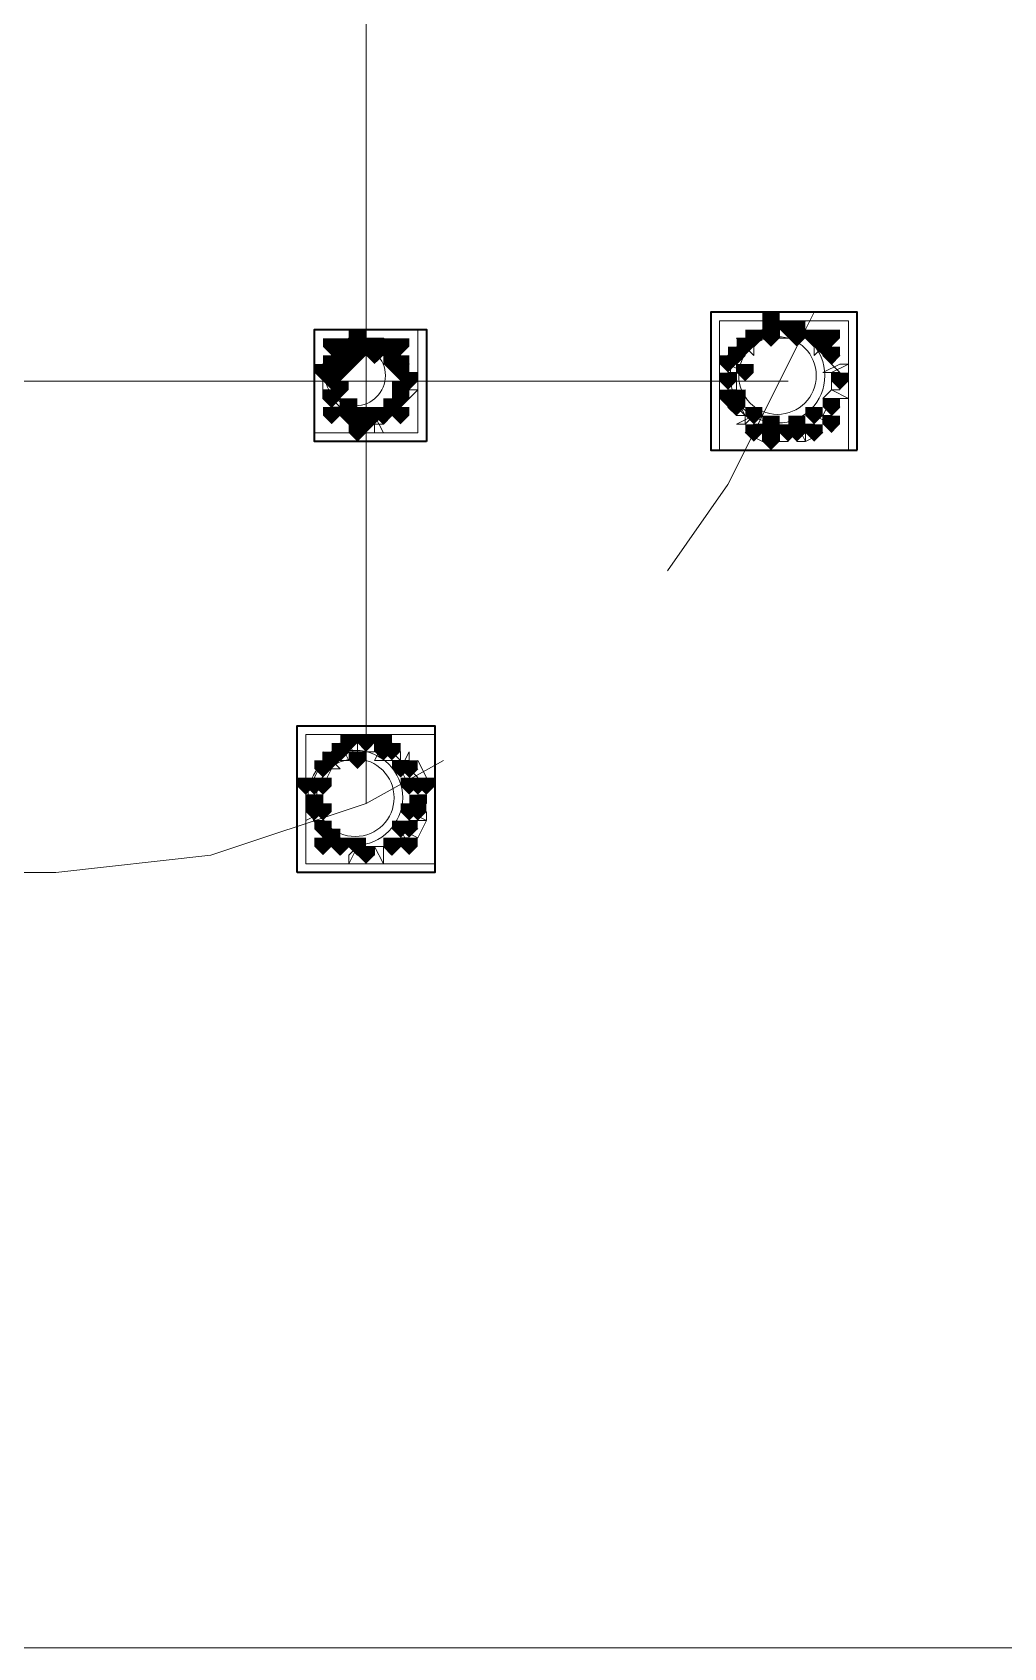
# Model space of a CAD drawing. Header units: millimetres. Extents: x 2315 to 4619, y 1334 to 1897.
# Drawn here: x 3500.16 to 3507.04, y 1530.21 to 1541.67 of the extents above; entities that cross this region are included whole.
import ezdxf

# ---------------------------------------------------------------- set-up
doc = ezdxf.new("R2010")
doc.units = ezdxf.units.MM
for name, color, linetype, true_color in [('PDF_10', 7, 'Continuous', 0x00b85c), ('PDF_AXIS', 7, 'Continuous', 0x00b85c), ('PDF_柱构件', 7, 'Continuous', 0x00b85c), ('PDF_转运站初步方案', 7, 'Continuous', 0x00b85c)]:
    doc.layers.add(name, color=color, linetype=linetype, true_color=true_color)
doc.layers.add('PDF_中心线层', color=1, linetype='Continuous')
doc.layers.add('PDF_粗实线层', color=7, linetype='Continuous')

msp = doc.modelspace()

# ---------------------------------------------------------------- hatches: boundary and pattern name
at = {"layer": 'PDF_10', "transparency": 33554559}
for points in [[(3505.516, 1539.62), (3505.455, 1539.62), (3505.455, 1539.558), (3505.516, 1539.497), (3505.577, 1539.558), (3505.577, 1539.62)], [(3505.516, 1539.62), (3505.455, 1539.62), (3505.455, 1539.558), (3505.516, 1539.497), (3505.577, 1539.558), (3505.577, 1539.62)], [(3505.516, 1539.62), (3505.455, 1539.62), (3505.455, 1539.558), (3505.516, 1539.497), (3505.577, 1539.558), (3505.577, 1539.62)], [(3502.401, 1539.497), (3502.34, 1539.497), (3502.34, 1539.436), (3502.401, 1539.375), (3502.462, 1539.436), (3502.462, 1539.497)], [(3502.401, 1539.497), (3502.34, 1539.497), (3502.34, 1539.436), (3502.401, 1539.375), (3502.462, 1539.436), (3502.462, 1539.497)], [(3502.523, 1539.497), (3502.462, 1539.497), (3502.462, 1539.436), (3502.523, 1539.375), (3502.584, 1539.436), (3502.584, 1539.497)], [(3502.523, 1539.497), (3502.462, 1539.497), (3502.462, 1539.436), (3502.523, 1539.375), (3502.584, 1539.436), (3502.584, 1539.497)], [(3502.646, 1539.497), (3502.584, 1539.497), (3502.584, 1539.436), (3502.646, 1539.375), (3502.707, 1539.436), (3502.707, 1539.497)], [(3502.646, 1539.497), (3502.584, 1539.497), (3502.584, 1539.436), (3502.646, 1539.375), (3502.707, 1539.436), (3502.707, 1539.497)], [(3505.272, 1539.558), (3505.211, 1539.558), (3505.211, 1539.497), (3505.272, 1539.436), (3505.333, 1539.497), (3505.333, 1539.558)], [(3505.272, 1539.558), (3505.211, 1539.558), (3505.211, 1539.497), (3505.272, 1539.436), (3505.333, 1539.497), (3505.333, 1539.558)], [(3505.7, 1539.558), (3505.638, 1539.558), (3505.638, 1539.497), (3505.7, 1539.436), (3505.761, 1539.497), (3505.761, 1539.558)], [(3505.7, 1539.558), (3505.638, 1539.558), (3505.638, 1539.497), (3505.7, 1539.436), (3505.761, 1539.497), (3505.761, 1539.558)], [(3502.279, 1539.375), (3502.218, 1539.375), (3502.218, 1539.314), (3502.279, 1539.253), (3502.34, 1539.314), (3502.34, 1539.375)], [(3502.279, 1539.375), (3502.218, 1539.375), (3502.218, 1539.314), (3502.279, 1539.253), (3502.34, 1539.314), (3502.34, 1539.375)], [(3502.768, 1539.375), (3502.707, 1539.375), (3502.707, 1539.314), (3502.768, 1539.253), (3502.829, 1539.314), (3502.829, 1539.375)], [(3502.768, 1539.375), (3502.707, 1539.375), (3502.707, 1539.314), (3502.768, 1539.253), (3502.829, 1539.314), (3502.829, 1539.375)], [(3502.768, 1539.375), (3502.707, 1539.375), (3502.707, 1539.314), (3502.768, 1539.253), (3502.829, 1539.314), (3502.829, 1539.375)], [(3505.15, 1539.436), (3505.089, 1539.436), (3505.089, 1539.375), (3505.15, 1539.314), (3505.211, 1539.375), (3505.211, 1539.436)], [(3505.15, 1539.436), (3505.089, 1539.436), (3505.089, 1539.375), (3505.15, 1539.314), (3505.211, 1539.375), (3505.211, 1539.436)], [(3505.822, 1539.436), (3505.761, 1539.436), (3505.761, 1539.375), (3505.822, 1539.314), (3505.883, 1539.375), (3505.883, 1539.436)], [(3505.822, 1539.436), (3505.761, 1539.436), (3505.761, 1539.375), (3505.822, 1539.314), (3505.883, 1539.375), (3505.883, 1539.436)], [(3505.822, 1539.436), (3505.761, 1539.436), (3505.761, 1539.375), (3505.822, 1539.314), (3505.883, 1539.375), (3505.883, 1539.436)], [(3502.279, 1539.253), (3502.218, 1539.253), (3502.218, 1539.192), (3502.279, 1539.131), (3502.34, 1539.192), (3502.34, 1539.253)], [(3502.279, 1539.253), (3502.218, 1539.253), (3502.218, 1539.192), (3502.279, 1539.131), (3502.34, 1539.192), (3502.34, 1539.253)], [(3502.829, 1539.253), (3502.768, 1539.253), (3502.768, 1539.192), (3502.829, 1539.131), (3502.89, 1539.192), (3502.89, 1539.253)], [(3502.829, 1539.253), (3502.768, 1539.253), (3502.768, 1539.192), (3502.829, 1539.131), (3502.89, 1539.192), (3502.89, 1539.253)], [(3505.089, 1539.253), (3505.028, 1539.253), (3505.028, 1539.192), (3505.089, 1539.131), (3505.15, 1539.192), (3505.15, 1539.253)], [(3505.089, 1539.253), (3505.028, 1539.253), (3505.028, 1539.192), (3505.089, 1539.131), (3505.15, 1539.192), (3505.15, 1539.253)], [(3505.883, 1539.253), (3505.822, 1539.253), (3505.822, 1539.192), (3505.883, 1539.131), (3505.944, 1539.192), (3505.944, 1539.253)], [(3505.883, 1539.253), (3505.822, 1539.253), (3505.822, 1539.192), (3505.883, 1539.131), (3505.944, 1539.192), (3505.944, 1539.253)], [(3502.279, 1539.131), (3502.218, 1539.131), (3502.218, 1539.07), (3502.279, 1539.009), (3502.34, 1539.07), (3502.34, 1539.131)], [(3502.279, 1539.131), (3502.218, 1539.131), (3502.218, 1539.07), (3502.279, 1539.009), (3502.34, 1539.07), (3502.34, 1539.131)], [(3502.768, 1539.131), (3502.707, 1539.131), (3502.707, 1539.07), (3502.768, 1539.009), (3502.829, 1539.07), (3502.829, 1539.131)], [(3502.768, 1539.131), (3502.707, 1539.131), (3502.707, 1539.07), (3502.768, 1539.009), (3502.829, 1539.07), (3502.829, 1539.131)], [(3505.15, 1539.07), (3505.089, 1539.07), (3505.089, 1539.009), (3505.15, 1538.948), (3505.211, 1539.009), (3505.211, 1539.07)], [(3505.15, 1539.07), (3505.089, 1539.07), (3505.089, 1539.009), (3505.15, 1538.948), (3505.211, 1539.009), (3505.211, 1539.07)], [(3505.822, 1539.07), (3505.761, 1539.07), (3505.761, 1539.009), (3505.822, 1538.948), (3505.883, 1539.009), (3505.883, 1539.07)], [(3505.822, 1539.07), (3505.761, 1539.07), (3505.761, 1539.009), (3505.822, 1538.948), (3505.883, 1539.009), (3505.883, 1539.07)], [(3505.822, 1539.07), (3505.761, 1539.07), (3505.761, 1539.009), (3505.822, 1538.948), (3505.883, 1539.009), (3505.883, 1539.07)], [(3502.401, 1539.009), (3502.34, 1539.009), (3502.34, 1538.948), (3502.401, 1538.887), (3502.462, 1538.948), (3502.462, 1539.009)], [(3502.401, 1539.009), (3502.34, 1539.009), (3502.34, 1538.948), (3502.401, 1538.887), (3502.462, 1538.948), (3502.462, 1539.009)], [(3502.401, 1539.009), (3502.34, 1539.009), (3502.34, 1538.948), (3502.401, 1538.887), (3502.462, 1538.948), (3502.462, 1539.009)], [(3502.523, 1538.948), (3502.462, 1538.948), (3502.462, 1538.887), (3502.523, 1538.825), (3502.584, 1538.887), (3502.584, 1538.948)], [(3502.523, 1538.948), (3502.462, 1538.948), (3502.462, 1538.887), (3502.523, 1538.825), (3502.584, 1538.887), (3502.584, 1538.948)], [(3502.646, 1539.009), (3502.584, 1539.009), (3502.584, 1538.948), (3502.646, 1538.887), (3502.707, 1538.948), (3502.707, 1539.009)], [(3502.646, 1539.009), (3502.584, 1539.009), (3502.584, 1538.948), (3502.646, 1538.887), (3502.707, 1538.948), (3502.707, 1539.009)], [(3505.272, 1538.887), (3505.211, 1538.887), (3505.211, 1538.825), (3505.272, 1538.764), (3505.333, 1538.825), (3505.333, 1538.887)], [(3505.272, 1538.887), (3505.211, 1538.887), (3505.211, 1538.825), (3505.272, 1538.764), (3505.333, 1538.825), (3505.333, 1538.887)], [(3505.516, 1538.887), (3505.455, 1538.887), (3505.455, 1538.825), (3505.516, 1538.764), (3505.577, 1538.825), (3505.577, 1538.887)], [(3505.516, 1538.887), (3505.455, 1538.887), (3505.455, 1538.825), (3505.516, 1538.764), (3505.577, 1538.825), (3505.577, 1538.887)], [(3505.7, 1538.887), (3505.638, 1538.887), (3505.638, 1538.825), (3505.7, 1538.764), (3505.761, 1538.825), (3505.761, 1538.887)], [(3505.7, 1538.887), (3505.638, 1538.887), (3505.638, 1538.825), (3505.7, 1538.764), (3505.761, 1538.825), (3505.761, 1538.887)], [(3502.34, 1536.627), (3502.279, 1536.627), (3502.279, 1536.565), (3502.34, 1536.504), (3502.401, 1536.565), (3502.401, 1536.627)], [(3502.34, 1536.627), (3502.279, 1536.627), (3502.279, 1536.565), (3502.34, 1536.504), (3502.401, 1536.565), (3502.401, 1536.627)], [(3502.523, 1536.688), (3502.462, 1536.688), (3502.462, 1536.627), (3502.523, 1536.565), (3502.584, 1536.627), (3502.584, 1536.688)], [(3502.523, 1536.688), (3502.462, 1536.688), (3502.462, 1536.627), (3502.523, 1536.565), (3502.584, 1536.627), (3502.584, 1536.688)], [(3502.707, 1536.627), (3502.646, 1536.627), (3502.646, 1536.565), (3502.707, 1536.504), (3502.768, 1536.565), (3502.768, 1536.627)], [(3502.707, 1536.627), (3502.646, 1536.627), (3502.646, 1536.565), (3502.707, 1536.504), (3502.768, 1536.565), (3502.768, 1536.627)], [(3502.218, 1536.504), (3502.157, 1536.504), (3502.157, 1536.443), (3502.218, 1536.382), (3502.279, 1536.443), (3502.279, 1536.504)], [(3502.218, 1536.504), (3502.157, 1536.504), (3502.157, 1536.443), (3502.218, 1536.382), (3502.279, 1536.443), (3502.279, 1536.504)], [(3502.829, 1536.504), (3502.768, 1536.504), (3502.768, 1536.443), (3502.829, 1536.382), (3502.89, 1536.443), (3502.89, 1536.504)], [(3502.829, 1536.504), (3502.768, 1536.504), (3502.768, 1536.443), (3502.829, 1536.382), (3502.89, 1536.443), (3502.89, 1536.504)], [(3502.157, 1536.26), (3502.096, 1536.26), (3502.096, 1536.199), (3502.157, 1536.138), (3502.218, 1536.199), (3502.218, 1536.26)], [(3502.157, 1536.26), (3502.096, 1536.26), (3502.096, 1536.199), (3502.157, 1536.138), (3502.218, 1536.199), (3502.218, 1536.26)], [(3502.157, 1536.26), (3502.096, 1536.26), (3502.096, 1536.199), (3502.157, 1536.138), (3502.218, 1536.199), (3502.218, 1536.26)], [(3502.89, 1536.26), (3502.829, 1536.26), (3502.829, 1536.199), (3502.89, 1536.138), (3502.951, 1536.199), (3502.951, 1536.26)], [(3502.89, 1536.26), (3502.829, 1536.26), (3502.829, 1536.199), (3502.89, 1536.138), (3502.951, 1536.199), (3502.951, 1536.26)], [(3502.218, 1536.077), (3502.157, 1536.077), (3502.157, 1536.016), (3502.218, 1535.955), (3502.279, 1536.016), (3502.279, 1536.077)], [(3502.218, 1536.077), (3502.157, 1536.077), (3502.157, 1536.016), (3502.218, 1535.955), (3502.279, 1536.016), (3502.279, 1536.077)], [(3502.829, 1536.077), (3502.768, 1536.077), (3502.768, 1536.016), (3502.829, 1535.955), (3502.89, 1536.016), (3502.89, 1536.077)], [(3502.829, 1536.077), (3502.768, 1536.077), (3502.768, 1536.016), (3502.829, 1535.955), (3502.89, 1536.016), (3502.89, 1536.077)], [(3502.34, 1535.955), (3502.279, 1535.955), (3502.279, 1535.894), (3502.34, 1535.832), (3502.401, 1535.894), (3502.401, 1535.955)], [(3502.34, 1535.955), (3502.279, 1535.955), (3502.279, 1535.894), (3502.34, 1535.832), (3502.401, 1535.894), (3502.401, 1535.955)], [(3502.34, 1535.955), (3502.279, 1535.955), (3502.279, 1535.894), (3502.34, 1535.832), (3502.401, 1535.894), (3502.401, 1535.955)], [(3502.707, 1535.955), (3502.646, 1535.955), (3502.646, 1535.894), (3502.707, 1535.832), (3502.768, 1535.894), (3502.768, 1535.955)], [(3502.707, 1535.955), (3502.646, 1535.955), (3502.646, 1535.894), (3502.707, 1535.832), (3502.768, 1535.894), (3502.768, 1535.955)], [(3502.707, 1535.955), (3502.646, 1535.955), (3502.646, 1535.894), (3502.707, 1535.832), (3502.768, 1535.894), (3502.768, 1535.955)], [(3502.523, 1535.894), (3502.462, 1535.894), (3502.462, 1535.832), (3502.523, 1535.771), (3502.584, 1535.832), (3502.584, 1535.894)], [(3502.523, 1535.894), (3502.462, 1535.894), (3502.462, 1535.832), (3502.523, 1535.771), (3502.584, 1535.832), (3502.584, 1535.894)]]:
    msp.add_hatch(color=256, dxfattribs=at).paths.add_polyline_path(points)
at = {"layer": 'PDF_柱构件', "transparency": 33554559}
for points in [[(3505.394, 1539.681), (3505.333, 1539.681), (3505.333, 1539.62), (3505.394, 1539.558), (3505.455, 1539.62), (3505.455, 1539.681)], [(3505.394, 1539.62), (3505.333, 1539.62), (3505.333, 1539.558), (3505.394, 1539.497), (3505.455, 1539.558), (3505.455, 1539.62)], [(3505.577, 1539.62), (3505.516, 1539.62), (3505.516, 1539.558), (3505.577, 1539.497), (3505.638, 1539.558), (3505.638, 1539.62)], [(3502.279, 1539.497), (3502.218, 1539.497), (3502.218, 1539.436), (3502.279, 1539.375), (3502.34, 1539.436), (3502.34, 1539.497)], [(3502.462, 1539.558), (3502.401, 1539.558), (3502.401, 1539.497), (3502.462, 1539.436), (3502.523, 1539.497), (3502.523, 1539.558)], [(3502.462, 1539.497), (3502.401, 1539.497), (3502.401, 1539.436), (3502.462, 1539.375), (3502.523, 1539.436), (3502.523, 1539.497)], [(3502.768, 1539.497), (3502.707, 1539.497), (3502.707, 1539.436), (3502.768, 1539.375), (3502.829, 1539.436), (3502.829, 1539.497)], [(3505.211, 1539.497), (3505.15, 1539.497), (3505.15, 1539.436), (3505.211, 1539.375), (3505.272, 1539.436), (3505.272, 1539.497)], [(3505.394, 1539.558), (3505.333, 1539.558), (3505.333, 1539.497), (3505.394, 1539.436), (3505.455, 1539.497), (3505.455, 1539.558)], [(3505.577, 1539.558), (3505.516, 1539.558), (3505.516, 1539.497), (3505.577, 1539.436), (3505.638, 1539.497), (3505.638, 1539.558)], [(3505.761, 1539.497), (3505.7, 1539.497), (3505.7, 1539.436), (3505.761, 1539.375), (3505.822, 1539.436), (3505.822, 1539.497)], [(3505.822, 1539.558), (3505.761, 1539.558), (3505.761, 1539.497), (3505.822, 1539.436), (3505.883, 1539.497), (3505.883, 1539.558)], [(3502.34, 1539.436), (3502.279, 1539.436), (3502.279, 1539.375), (3502.34, 1539.314), (3502.401, 1539.375), (3502.401, 1539.436)], [(3502.401, 1539.375), (3502.34, 1539.375), (3502.34, 1539.314), (3502.401, 1539.253), (3502.462, 1539.314), (3502.462, 1539.375)], [(3502.462, 1539.436), (3502.401, 1539.436), (3502.401, 1539.375), (3502.462, 1539.314), (3502.523, 1539.375), (3502.523, 1539.436)], [(3502.584, 1539.436), (3502.523, 1539.436), (3502.523, 1539.375), (3502.584, 1539.314), (3502.646, 1539.375), (3502.646, 1539.436)], [(3502.707, 1539.436), (3502.646, 1539.436), (3502.646, 1539.375), (3502.707, 1539.314), (3502.768, 1539.375), (3502.768, 1539.436)], [(3502.707, 1539.375), (3502.646, 1539.375), (3502.646, 1539.314), (3502.707, 1539.253), (3502.768, 1539.314), (3502.768, 1539.375)], [(3505.089, 1539.375), (3505.028, 1539.375), (3505.028, 1539.314), (3505.089, 1539.253), (3505.15, 1539.314), (3505.15, 1539.375)], [(3502.218, 1539.314), (3502.157, 1539.314), (3502.157, 1539.253), (3502.218, 1539.192), (3502.279, 1539.253), (3502.279, 1539.314)], [(3502.279, 1539.314), (3502.218, 1539.314), (3502.218, 1539.253), (3502.279, 1539.192), (3502.34, 1539.253), (3502.34, 1539.314)], [(3502.34, 1539.314), (3502.279, 1539.314), (3502.279, 1539.253), (3502.34, 1539.192), (3502.401, 1539.253), (3502.401, 1539.314)], [(3502.768, 1539.314), (3502.707, 1539.314), (3502.707, 1539.253), (3502.768, 1539.192), (3502.829, 1539.253), (3502.829, 1539.314)], [(3505.211, 1539.314), (3505.15, 1539.314), (3505.15, 1539.253), (3505.211, 1539.192), (3505.272, 1539.253), (3505.272, 1539.314)], [(3502.34, 1539.192), (3502.279, 1539.192), (3502.279, 1539.131), (3502.34, 1539.07), (3502.401, 1539.131), (3502.401, 1539.192)], [(3502.768, 1539.192), (3502.707, 1539.192), (3502.707, 1539.131), (3502.768, 1539.07), (3502.829, 1539.131), (3502.829, 1539.192)], [(3505.089, 1539.131), (3505.028, 1539.131), (3505.028, 1539.07), (3505.089, 1539.009), (3505.15, 1539.07), (3505.15, 1539.131)], [(3505.15, 1539.131), (3505.089, 1539.131), (3505.089, 1539.07), (3505.15, 1539.009), (3505.211, 1539.07), (3505.211, 1539.131)], [(3502.401, 1539.07), (3502.34, 1539.07), (3502.34, 1539.009), (3502.401, 1538.948), (3502.462, 1539.009), (3502.462, 1539.07)], [(3502.707, 1539.07), (3502.646, 1539.07), (3502.646, 1539.009), (3502.707, 1538.948), (3502.768, 1539.009), (3502.768, 1539.07)], [(3502.279, 1539.009), (3502.218, 1539.009), (3502.218, 1538.948), (3502.279, 1538.887), (3502.34, 1538.948), (3502.34, 1539.009)], [(3502.462, 1539.009), (3502.401, 1539.009), (3502.401, 1538.948), (3502.462, 1538.887), (3502.523, 1538.948), (3502.523, 1539.009)], [(3502.462, 1538.948), (3502.401, 1538.948), (3502.401, 1538.887), (3502.462, 1538.825), (3502.523, 1538.887), (3502.523, 1538.948)], [(3502.584, 1539.009), (3502.523, 1539.009), (3502.523, 1538.948), (3502.584, 1538.887), (3502.646, 1538.948), (3502.646, 1539.009)], [(3502.768, 1539.009), (3502.707, 1539.009), (3502.707, 1538.948), (3502.768, 1538.887), (3502.829, 1538.948), (3502.829, 1539.009)], [(3505.272, 1539.009), (3505.211, 1539.009), (3505.211, 1538.948), (3505.272, 1538.887), (3505.333, 1538.948), (3505.333, 1539.009)], [(3505.394, 1538.948), (3505.333, 1538.948), (3505.333, 1538.887), (3505.394, 1538.825), (3505.455, 1538.887), (3505.455, 1538.948)], [(3505.577, 1538.948), (3505.516, 1538.948), (3505.516, 1538.887), (3505.577, 1538.825), (3505.638, 1538.887), (3505.638, 1538.948)], [(3505.7, 1539.009), (3505.638, 1539.009), (3505.638, 1538.948), (3505.7, 1538.887), (3505.761, 1538.948), (3505.761, 1539.009)], [(3505.822, 1538.948), (3505.761, 1538.948), (3505.761, 1538.887), (3505.822, 1538.825), (3505.883, 1538.887), (3505.883, 1538.948)], [(3502.462, 1538.887), (3502.401, 1538.887), (3502.401, 1538.825), (3502.462, 1538.764), (3502.523, 1538.825), (3502.523, 1538.887)], [(3505.394, 1538.887), (3505.333, 1538.887), (3505.333, 1538.825), (3505.394, 1538.764), (3505.455, 1538.825), (3505.455, 1538.887)], [(3505.394, 1538.825), (3505.333, 1538.825), (3505.333, 1538.764), (3505.394, 1538.703), (3505.455, 1538.764), (3505.455, 1538.825)], [(3505.577, 1538.887), (3505.516, 1538.887), (3505.516, 1538.825), (3505.577, 1538.764), (3505.638, 1538.825), (3505.638, 1538.887)], [(3502.401, 1536.688), (3502.34, 1536.688), (3502.34, 1536.627), (3502.401, 1536.565), (3502.462, 1536.627), (3502.462, 1536.688)], [(3502.646, 1536.688), (3502.584, 1536.688), (3502.584, 1536.627), (3502.646, 1536.565), (3502.707, 1536.627), (3502.707, 1536.688)], [(3502.646, 1536.627), (3502.584, 1536.627), (3502.584, 1536.565), (3502.646, 1536.504), (3502.707, 1536.565), (3502.707, 1536.627)], [(3502.279, 1536.565), (3502.218, 1536.565), (3502.218, 1536.504), (3502.279, 1536.443), (3502.34, 1536.504), (3502.34, 1536.565)], [(3502.462, 1536.565), (3502.401, 1536.565), (3502.401, 1536.504), (3502.462, 1536.443), (3502.523, 1536.504), (3502.523, 1536.565)], [(3502.768, 1536.504), (3502.707, 1536.504), (3502.707, 1536.443), (3502.768, 1536.382), (3502.829, 1536.443), (3502.829, 1536.504)], [(3502.096, 1536.382), (3502.035, 1536.382), (3502.035, 1536.321), (3502.096, 1536.26), (3502.157, 1536.321), (3502.157, 1536.382)], [(3502.157, 1536.382), (3502.096, 1536.382), (3502.096, 1536.321), (3502.157, 1536.26), (3502.218, 1536.321), (3502.218, 1536.382)], [(3502.218, 1536.382), (3502.157, 1536.382), (3502.157, 1536.321), (3502.218, 1536.26), (3502.279, 1536.321), (3502.279, 1536.382)], [(3502.829, 1536.382), (3502.768, 1536.382), (3502.768, 1536.321), (3502.829, 1536.26), (3502.89, 1536.321), (3502.89, 1536.382)], [(3502.89, 1536.382), (3502.829, 1536.382), (3502.829, 1536.321), (3502.89, 1536.26), (3502.951, 1536.321), (3502.951, 1536.382)], [(3502.951, 1536.382), (3502.89, 1536.382), (3502.89, 1536.321), (3502.951, 1536.26), (3503.012, 1536.321), (3503.012, 1536.382)], [(3502.157, 1536.199), (3502.096, 1536.199), (3502.096, 1536.138), (3502.157, 1536.077), (3502.218, 1536.138), (3502.218, 1536.199)], [(3502.218, 1536.199), (3502.157, 1536.199), (3502.157, 1536.138), (3502.218, 1536.077), (3502.279, 1536.138), (3502.279, 1536.199)], [(3502.829, 1536.199), (3502.768, 1536.199), (3502.768, 1536.138), (3502.829, 1536.077), (3502.89, 1536.138), (3502.89, 1536.199)], [(3502.89, 1536.199), (3502.829, 1536.199), (3502.829, 1536.138), (3502.89, 1536.077), (3502.951, 1536.138), (3502.951, 1536.199)], [(3502.768, 1536.077), (3502.707, 1536.077), (3502.707, 1536.016), (3502.768, 1535.955), (3502.829, 1536.016), (3502.829, 1536.077)], [(3502.218, 1535.955), (3502.157, 1535.955), (3502.157, 1535.894), (3502.218, 1535.832), (3502.279, 1535.894), (3502.279, 1535.955)], [(3502.279, 1536.016), (3502.218, 1536.016), (3502.218, 1535.955), (3502.279, 1535.894), (3502.34, 1535.955), (3502.34, 1536.016)], [(3502.462, 1535.955), (3502.401, 1535.955), (3502.401, 1535.894), (3502.462, 1535.832), (3502.523, 1535.894), (3502.523, 1535.955)], [(3502.829, 1535.955), (3502.768, 1535.955), (3502.768, 1535.894), (3502.829, 1535.832), (3502.89, 1535.894), (3502.89, 1535.955)]]:
    msp.add_hatch(color=256, dxfattribs=at).paths.add_polyline_path(points)
at = {"layer": 'PDF_转运站初步方案', "transparency": 33554559}
for points in [[(3505.516, 1539.62), (3505.455, 1539.62), (3505.455, 1539.558), (3505.516, 1539.497), (3505.577, 1539.558), (3505.577, 1539.62)], [(3505.516, 1539.62), (3505.455, 1539.62), (3505.455, 1539.558), (3505.516, 1539.497), (3505.577, 1539.558), (3505.577, 1539.62)], [(3502.401, 1539.497), (3502.34, 1539.497), (3502.34, 1539.436), (3502.401, 1539.375), (3502.462, 1539.436), (3502.462, 1539.497)], [(3502.401, 1539.497), (3502.34, 1539.497), (3502.34, 1539.436), (3502.401, 1539.375), (3502.462, 1539.436), (3502.462, 1539.497)], [(3502.523, 1539.497), (3502.462, 1539.497), (3502.462, 1539.436), (3502.523, 1539.375), (3502.584, 1539.436), (3502.584, 1539.497)], [(3502.523, 1539.497), (3502.462, 1539.497), (3502.462, 1539.436), (3502.523, 1539.375), (3502.584, 1539.436), (3502.584, 1539.497)], [(3502.646, 1539.497), (3502.584, 1539.497), (3502.584, 1539.436), (3502.646, 1539.375), (3502.707, 1539.436), (3502.707, 1539.497)], [(3502.646, 1539.497), (3502.584, 1539.497), (3502.584, 1539.436), (3502.646, 1539.375), (3502.707, 1539.436), (3502.707, 1539.497)], [(3505.272, 1539.558), (3505.211, 1539.558), (3505.211, 1539.497), (3505.272, 1539.436), (3505.333, 1539.497), (3505.333, 1539.558)], [(3505.272, 1539.558), (3505.211, 1539.558), (3505.211, 1539.497), (3505.272, 1539.436), (3505.333, 1539.497), (3505.333, 1539.558)], [(3505.7, 1539.558), (3505.638, 1539.558), (3505.638, 1539.497), (3505.7, 1539.436), (3505.761, 1539.497), (3505.761, 1539.558)], [(3505.7, 1539.558), (3505.638, 1539.558), (3505.638, 1539.497), (3505.7, 1539.436), (3505.761, 1539.497), (3505.761, 1539.558)], [(3502.279, 1539.375), (3502.218, 1539.375), (3502.218, 1539.314), (3502.279, 1539.253), (3502.34, 1539.314), (3502.34, 1539.375)], [(3502.279, 1539.375), (3502.218, 1539.375), (3502.218, 1539.314), (3502.279, 1539.253), (3502.34, 1539.314), (3502.34, 1539.375)], [(3502.768, 1539.375), (3502.707, 1539.375), (3502.707, 1539.314), (3502.768, 1539.253), (3502.829, 1539.314), (3502.829, 1539.375)], [(3502.768, 1539.375), (3502.707, 1539.375), (3502.707, 1539.314), (3502.768, 1539.253), (3502.829, 1539.314), (3502.829, 1539.375)], [(3505.15, 1539.436), (3505.089, 1539.436), (3505.089, 1539.375), (3505.15, 1539.314), (3505.211, 1539.375), (3505.211, 1539.436)], [(3505.15, 1539.436), (3505.089, 1539.436), (3505.089, 1539.375), (3505.15, 1539.314), (3505.211, 1539.375), (3505.211, 1539.436)], [(3505.822, 1539.436), (3505.761, 1539.436), (3505.761, 1539.375), (3505.822, 1539.314), (3505.883, 1539.375), (3505.883, 1539.436)], [(3505.822, 1539.436), (3505.761, 1539.436), (3505.761, 1539.375), (3505.822, 1539.314), (3505.883, 1539.375), (3505.883, 1539.436)], [(3502.279, 1539.253), (3502.218, 1539.253), (3502.218, 1539.192), (3502.279, 1539.131), (3502.34, 1539.192), (3502.34, 1539.253)], [(3502.279, 1539.253), (3502.218, 1539.253), (3502.218, 1539.192), (3502.279, 1539.131), (3502.34, 1539.192), (3502.34, 1539.253)], [(3502.829, 1539.253), (3502.768, 1539.253), (3502.768, 1539.192), (3502.829, 1539.131), (3502.89, 1539.192), (3502.89, 1539.253)], [(3502.829, 1539.253), (3502.768, 1539.253), (3502.768, 1539.192), (3502.829, 1539.131), (3502.89, 1539.192), (3502.89, 1539.253)], [(3505.089, 1539.253), (3505.028, 1539.253), (3505.028, 1539.192), (3505.089, 1539.131), (3505.15, 1539.192), (3505.15, 1539.253)], [(3505.089, 1539.253), (3505.028, 1539.253), (3505.028, 1539.192), (3505.089, 1539.131), (3505.15, 1539.192), (3505.15, 1539.253)], [(3505.883, 1539.253), (3505.822, 1539.253), (3505.822, 1539.192), (3505.883, 1539.131), (3505.944, 1539.192), (3505.944, 1539.253)], [(3505.883, 1539.253), (3505.822, 1539.253), (3505.822, 1539.192), (3505.883, 1539.131), (3505.944, 1539.192), (3505.944, 1539.253)], [(3502.279, 1539.131), (3502.218, 1539.131), (3502.218, 1539.07), (3502.279, 1539.009), (3502.34, 1539.07), (3502.34, 1539.131)], [(3502.279, 1539.131), (3502.218, 1539.131), (3502.218, 1539.07), (3502.279, 1539.009), (3502.34, 1539.07), (3502.34, 1539.131)], [(3502.768, 1539.131), (3502.707, 1539.131), (3502.707, 1539.07), (3502.768, 1539.009), (3502.829, 1539.07), (3502.829, 1539.131)], [(3502.768, 1539.131), (3502.707, 1539.131), (3502.707, 1539.07), (3502.768, 1539.009), (3502.829, 1539.07), (3502.829, 1539.131)], [(3505.15, 1539.07), (3505.089, 1539.07), (3505.089, 1539.009), (3505.15, 1538.948), (3505.211, 1539.009), (3505.211, 1539.07)], [(3505.15, 1539.07), (3505.089, 1539.07), (3505.089, 1539.009), (3505.15, 1538.948), (3505.211, 1539.009), (3505.211, 1539.07)], [(3505.822, 1539.07), (3505.761, 1539.07), (3505.761, 1539.009), (3505.822, 1538.948), (3505.883, 1539.009), (3505.883, 1539.07)], [(3505.822, 1539.07), (3505.761, 1539.07), (3505.761, 1539.009), (3505.822, 1538.948), (3505.883, 1539.009), (3505.883, 1539.07)], [(3502.401, 1539.009), (3502.34, 1539.009), (3502.34, 1538.948), (3502.401, 1538.887), (3502.462, 1538.948), (3502.462, 1539.009)], [(3502.401, 1539.009), (3502.34, 1539.009), (3502.34, 1538.948), (3502.401, 1538.887), (3502.462, 1538.948), (3502.462, 1539.009)], [(3502.523, 1538.948), (3502.462, 1538.948), (3502.462, 1538.887), (3502.523, 1538.825), (3502.584, 1538.887), (3502.584, 1538.948)], [(3502.523, 1538.948), (3502.462, 1538.948), (3502.462, 1538.887), (3502.523, 1538.825), (3502.584, 1538.887), (3502.584, 1538.948)], [(3502.646, 1539.009), (3502.584, 1539.009), (3502.584, 1538.948), (3502.646, 1538.887), (3502.707, 1538.948), (3502.707, 1539.009)], [(3502.646, 1539.009), (3502.584, 1539.009), (3502.584, 1538.948), (3502.646, 1538.887), (3502.707, 1538.948), (3502.707, 1539.009)], [(3505.272, 1538.887), (3505.211, 1538.887), (3505.211, 1538.825), (3505.272, 1538.764), (3505.333, 1538.825), (3505.333, 1538.887)], [(3505.272, 1538.887), (3505.211, 1538.887), (3505.211, 1538.825), (3505.272, 1538.764), (3505.333, 1538.825), (3505.333, 1538.887)], [(3505.516, 1538.887), (3505.455, 1538.887), (3505.455, 1538.825), (3505.516, 1538.764), (3505.577, 1538.825), (3505.577, 1538.887)], [(3505.516, 1538.887), (3505.455, 1538.887), (3505.455, 1538.825), (3505.516, 1538.764), (3505.577, 1538.825), (3505.577, 1538.887)], [(3505.7, 1538.887), (3505.638, 1538.887), (3505.638, 1538.825), (3505.7, 1538.764), (3505.761, 1538.825), (3505.761, 1538.887)], [(3505.7, 1538.887), (3505.638, 1538.887), (3505.638, 1538.825), (3505.7, 1538.764), (3505.761, 1538.825), (3505.761, 1538.887)], [(3502.34, 1536.627), (3502.279, 1536.627), (3502.279, 1536.565), (3502.34, 1536.504), (3502.401, 1536.565), (3502.401, 1536.627)], [(3502.34, 1536.627), (3502.279, 1536.627), (3502.279, 1536.565), (3502.34, 1536.504), (3502.401, 1536.565), (3502.401, 1536.627)], [(3502.523, 1536.688), (3502.462, 1536.688), (3502.462, 1536.627), (3502.523, 1536.565), (3502.584, 1536.627), (3502.584, 1536.688)], [(3502.523, 1536.688), (3502.462, 1536.688), (3502.462, 1536.627), (3502.523, 1536.565), (3502.584, 1536.627), (3502.584, 1536.688)], [(3502.707, 1536.627), (3502.646, 1536.627), (3502.646, 1536.565), (3502.707, 1536.504), (3502.768, 1536.565), (3502.768, 1536.627)], [(3502.707, 1536.627), (3502.646, 1536.627), (3502.646, 1536.565), (3502.707, 1536.504), (3502.768, 1536.565), (3502.768, 1536.627)], [(3502.218, 1536.504), (3502.157, 1536.504), (3502.157, 1536.443), (3502.218, 1536.382), (3502.279, 1536.443), (3502.279, 1536.504)], [(3502.218, 1536.504), (3502.157, 1536.504), (3502.157, 1536.443), (3502.218, 1536.382), (3502.279, 1536.443), (3502.279, 1536.504)], [(3502.829, 1536.504), (3502.768, 1536.504), (3502.768, 1536.443), (3502.829, 1536.382), (3502.89, 1536.443), (3502.89, 1536.504)], [(3502.829, 1536.504), (3502.768, 1536.504), (3502.768, 1536.443), (3502.829, 1536.382), (3502.89, 1536.443), (3502.89, 1536.504)], [(3502.157, 1536.26), (3502.096, 1536.26), (3502.096, 1536.199), (3502.157, 1536.138), (3502.218, 1536.199), (3502.218, 1536.26)], [(3502.157, 1536.26), (3502.096, 1536.26), (3502.096, 1536.199), (3502.157, 1536.138), (3502.218, 1536.199), (3502.218, 1536.26)], [(3502.89, 1536.26), (3502.829, 1536.26), (3502.829, 1536.199), (3502.89, 1536.138), (3502.951, 1536.199), (3502.951, 1536.26)], [(3502.89, 1536.26), (3502.829, 1536.26), (3502.829, 1536.199), (3502.89, 1536.138), (3502.951, 1536.199), (3502.951, 1536.26)], [(3502.218, 1536.077), (3502.157, 1536.077), (3502.157, 1536.016), (3502.218, 1535.955), (3502.279, 1536.016), (3502.279, 1536.077)], [(3502.218, 1536.077), (3502.157, 1536.077), (3502.157, 1536.016), (3502.218, 1535.955), (3502.279, 1536.016), (3502.279, 1536.077)], [(3502.829, 1536.077), (3502.768, 1536.077), (3502.768, 1536.016), (3502.829, 1535.955), (3502.89, 1536.016), (3502.89, 1536.077)], [(3502.829, 1536.077), (3502.768, 1536.077), (3502.768, 1536.016), (3502.829, 1535.955), (3502.89, 1536.016), (3502.89, 1536.077)], [(3502.34, 1535.955), (3502.279, 1535.955), (3502.279, 1535.894), (3502.34, 1535.832), (3502.401, 1535.894), (3502.401, 1535.955)], [(3502.34, 1535.955), (3502.279, 1535.955), (3502.279, 1535.894), (3502.34, 1535.832), (3502.401, 1535.894), (3502.401, 1535.955)], [(3502.707, 1535.955), (3502.646, 1535.955), (3502.646, 1535.894), (3502.707, 1535.832), (3502.768, 1535.894), (3502.768, 1535.955)], [(3502.707, 1535.955), (3502.646, 1535.955), (3502.646, 1535.894), (3502.707, 1535.832), (3502.768, 1535.894), (3502.768, 1535.955)], [(3502.523, 1535.894), (3502.462, 1535.894), (3502.462, 1535.832), (3502.523, 1535.771), (3502.584, 1535.832), (3502.584, 1535.894)], [(3502.523, 1535.894), (3502.462, 1535.894), (3502.462, 1535.832), (3502.523, 1535.771), (3502.584, 1535.832), (3502.584, 1535.894)]]:
    msp.add_hatch(color=256, dxfattribs=at).paths.add_polyline_path(points)

# ---------------------------------------------------------------- linework, layer by layer
at = {"layer": 'PDF_10', "lineweight": 18}
for points in [[(3502.523, 1539.497), (3502.523, 1539.436), (3502.584, 1539.436)], [(3505.272, 1539.497), (3505.333, 1539.497), (3505.272, 1539.497)], [(3505.455, 1539.558), (3505.516, 1539.558)], [(3505.7, 1539.497), (3505.638, 1539.497), (3505.7, 1539.497)], [(3502.34, 1539.314), (3502.279, 1539.314), (3502.34, 1539.375), (3502.401, 1539.436), (3502.401, 1539.375)], [(3502.646, 1539.436), (3502.707, 1539.375)], [(3502.646, 1539.375), (3502.707, 1539.436)], [(3502.768, 1539.375), (3502.768, 1539.314)], [(3505.15, 1539.314), (3505.211, 1539.375), (3505.15, 1539.375)], [(3505.822, 1539.375), (3505.822, 1539.314)], [(3502.279, 1539.131), (3502.279, 1539.192), (3502.218, 1539.192)], [(3502.768, 1539.192), (3502.829, 1539.192), (3502.829, 1539.131)], [(3505.089, 1539.131), (3505.089, 1539.192), (3505.15, 1539.192)], [(3505.822, 1539.192), (3505.883, 1539.192), (3505.883, 1539.131)], [(3502.34, 1539.009), (3502.279, 1539.07)], [(3502.34, 1539.07), (3502.279, 1539.009)], [(3502.768, 1539.009), (3502.768, 1539.07), (3502.768, 1539.009)], [(3502.401, 1538.948), (3502.34, 1538.948)], [(3502.584, 1538.887), (3502.523, 1538.887), (3502.523, 1538.948)], [(3502.707, 1538.948), (3502.646, 1538.948), (3502.707, 1538.948)], [(3505.211, 1538.948), (3505.15, 1539.009), (3505.211, 1539.009)], [(3505.822, 1539.009), (3505.822, 1538.948)], [(3505.333, 1538.825), (3505.272, 1538.887)], [(3505.333, 1538.887), (3505.272, 1538.825)], [(3505.516, 1538.764), (3505.516, 1538.825), (3505.455, 1538.825)], [(3505.7, 1538.887), (3505.638, 1538.825)], [(3505.638, 1538.887), (3505.7, 1538.825)], [(3502.584, 1536.627), (3502.523, 1536.627), (3502.523, 1536.565)], [(3502.401, 1536.565), (3502.34, 1536.504), (3502.34, 1536.565)], [(3502.768, 1536.504), (3502.707, 1536.565), (3502.707, 1536.504)], [(3502.218, 1536.443), (3502.218, 1536.382), (3502.218, 1536.443)], [(3502.89, 1536.382), (3502.829, 1536.443)], [(3502.829, 1536.382), (3502.89, 1536.443)], [(3502.157, 1536.26), (3502.157, 1536.199)], [(3502.951, 1536.199), (3502.89, 1536.199), (3502.89, 1536.26)], [(3502.218, 1536.016), (3502.218, 1536.077), (3502.218, 1536.016)], [(3502.829, 1536.016), (3502.89, 1536.077)], [(3502.829, 1536.077), (3502.89, 1536.016)], [(3502.34, 1535.894), (3502.401, 1535.894)], [(3502.523, 1535.894), (3502.523, 1535.832), (3502.584, 1535.832)], [(3502.707, 1535.894), (3502.768, 1535.894)]]:
    msp.add_lwpolyline(points, dxfattribs=at)
at = {"layer": 'PDF_AXIS', "lineweight": 18}
for points in [[(3505.944, 1538.703), (3505.944, 1539.62), (3505.028, 1539.62), (3505.028, 1538.703)], [(3502.89, 1538.825), (3502.89, 1539.558), (3502.157, 1539.558), (3502.157, 1538.825)], [(3502.096, 1535.771), (3502.096, 1536.688), (3503.012, 1536.688), (3503.012, 1535.771)]]:
    msp.add_lwpolyline(points, close=True, dxfattribs=at)
at = {"layer": 'PDF_中心线层', "color": 112, "lineweight": 18, "true_color": 0x00b85c}
for points in [[(3502.523, 1547.133), (3502.523, 1536.199)], [(3494.033, 1541.635), (3494.033, 1541.085), (3494.277, 1539.986), (3494.705, 1538.948), (3495.316, 1537.97), (3496.11, 1537.115), (3497.026, 1536.504), (3498.064, 1536.016), (3499.164, 1535.71), (3500.324, 1535.71), (3501.424, 1535.832), (3502.523, 1536.199), (3503.073, 1536.504)], [(3504.661, 1537.848), (3505.089, 1538.459), (3505.577, 1539.436), (3505.7, 1539.681)], [(3494.583, 1539.192), (3505.516, 1539.192)]]:
    msp.add_lwpolyline(points, dxfattribs=at)
at = {"layer": 'PDF_柱构件', "lineweight": 18}
for points in [[(3505.394, 1539.62), (3505.394, 1539.497)], [(3505.455, 1539.497), (3505.516, 1539.497), (3505.516, 1539.62), (3505.455, 1539.62)], [(3505.577, 1539.62), (3505.577, 1539.497), (3505.638, 1539.62)], [(3502.401, 1539.375), (3502.462, 1539.375), (3502.401, 1539.497), (3502.34, 1539.436)], [(3502.462, 1539.497), (3502.462, 1539.375)], [(3502.462, 1539.436), (3502.584, 1539.436), (3502.584, 1539.497), (3502.462, 1539.497)], [(3502.584, 1539.497), (3502.584, 1539.375), (3502.646, 1539.497)], [(3502.584, 1539.375), (3502.707, 1539.375), (3502.707, 1539.436), (3502.646, 1539.497)], [(3505.15, 1539.497), (3505.272, 1539.375), (3505.272, 1539.436), (3505.211, 1539.497)], [(3505.272, 1539.436), (3505.333, 1539.497), (3505.333, 1539.558), (3505.211, 1539.497)], [(3505.638, 1539.497), (3505.7, 1539.436), (3505.761, 1539.497), (3505.638, 1539.558)], [(3505.822, 1539.497), (3505.7, 1539.436), (3505.7, 1539.375)], [(3502.34, 1539.253), (3502.34, 1539.314), (3502.279, 1539.375), (3502.218, 1539.314)], [(3502.279, 1539.436), (3502.401, 1539.314)], [(3502.768, 1539.436), (3502.707, 1539.314)], [(3502.707, 1539.314), (3502.768, 1539.253), (3502.829, 1539.314), (3502.768, 1539.375)], [(3505.15, 1539.314), (3505.211, 1539.375), (3505.15, 1539.436), (3505.089, 1539.375)], [(3505.761, 1539.375), (3505.822, 1539.314), (3505.883, 1539.375), (3505.822, 1539.436)], [(3502.218, 1539.253), (3502.34, 1539.253)], [(3502.279, 1539.131), (3502.279, 1539.253), (3502.218, 1539.253), (3502.218, 1539.131)], [(3502.829, 1539.253), (3502.768, 1539.253), (3502.89, 1539.253)], [(3502.768, 1539.253), (3502.768, 1539.131), (3502.829, 1539.131), (3502.829, 1539.253)], [(3505.089, 1539.314), (3505.211, 1539.253)], [(3505.15, 1539.131), (3505.15, 1539.253), (3505.089, 1539.253), (3505.089, 1539.131)], [(3505.883, 1539.314), (3505.761, 1539.253), (3505.822, 1539.253), (3505.944, 1539.314)], [(3505.822, 1539.253), (3505.822, 1539.131), (3505.883, 1539.131), (3505.883, 1539.253)], [(3502.218, 1539.07), (3502.34, 1539.131), (3502.218, 1539.131)], [(3502.34, 1539.009), (3502.34, 1539.131), (3502.218, 1539.07), (3502.279, 1539.009)], [(3502.768, 1539.131), (3502.707, 1539.009), (3502.768, 1539.009), (3502.829, 1539.07)], [(3502.89, 1539.131), (3502.768, 1539.131), (3502.829, 1539.07)], [(3505.089, 1539.07), (3505.211, 1539.07), (3505.211, 1539.131)], [(3505.944, 1539.07), (3505.822, 1539.131), (3505.761, 1539.07), (3505.883, 1539.07)], [(3505.211, 1538.948), (3505.15, 1539.07), (3505.089, 1539.009), (3505.15, 1538.948)], [(3505.822, 1539.07), (3505.761, 1538.948), (3505.822, 1538.948), (3505.883, 1539.009)], [(3502.279, 1538.948), (3502.401, 1539.009)], [(3502.462, 1538.948), (3502.401, 1539.009), (3502.34, 1538.948), (3502.401, 1538.887)], [(3502.462, 1538.825), (3502.462, 1538.948)], [(3502.584, 1538.948), (3502.462, 1538.948), (3502.462, 1538.887), (3502.584, 1538.887)], [(3502.707, 1539.009), (3502.584, 1538.948), (3502.646, 1538.887), (3502.707, 1538.948)], [(3502.646, 1538.825), (3502.584, 1538.948), (3502.584, 1538.825)], [(3502.768, 1538.948), (3502.707, 1539.009)], [(3505.822, 1538.887), (3505.7, 1538.948)], [(3505.333, 1538.887), (3505.272, 1538.887), (3505.211, 1538.825), (3505.333, 1538.764)], [(3505.394, 1538.764), (3505.394, 1538.887)], [(3505.516, 1538.825), (3505.455, 1538.825), (3505.455, 1538.764), (3505.516, 1538.764)], [(3505.638, 1538.764), (3505.577, 1538.887), (3505.577, 1538.764)], [(3505.7, 1538.887), (3505.638, 1538.887), (3505.638, 1538.764), (3505.761, 1538.825)], [(3502.401, 1536.504), (3502.34, 1536.504), (3502.279, 1536.565), (3502.34, 1536.627)], [(3502.401, 1536.627), (3502.462, 1536.504)], [(3502.584, 1536.565), (3502.462, 1536.565), (3502.462, 1536.627), (3502.584, 1536.627)], [(3502.646, 1536.627), (3502.646, 1536.504), (3502.584, 1536.504)], [(3502.768, 1536.504), (3502.646, 1536.504), (3502.707, 1536.627), (3502.768, 1536.565)], [(3502.279, 1536.443), (3502.218, 1536.321), (3502.157, 1536.382), (3502.218, 1536.504)], [(3502.218, 1536.565), (3502.34, 1536.443), (3502.279, 1536.443), (3502.218, 1536.504)], [(3502.829, 1536.321), (3502.768, 1536.443), (3502.89, 1536.504), (3502.951, 1536.382)], [(3502.096, 1536.321), (3502.218, 1536.321)], [(3502.951, 1536.321), (3502.829, 1536.321)], [(3502.218, 1536.26), (3502.218, 1536.199), (3502.096, 1536.199), (3502.096, 1536.26)], [(3502.89, 1536.199), (3502.89, 1536.26), (3502.951, 1536.26), (3502.951, 1536.199)], [(3502.096, 1536.138), (3502.218, 1536.138), (3502.096, 1536.077)], [(3502.218, 1536.077), (3502.279, 1536.016), (3502.218, 1535.955), (3502.157, 1536.077)], [(3502.768, 1536.016), (3502.829, 1536.077), (3502.951, 1536.077), (3502.89, 1535.955)], [(3502.951, 1536.077), (3502.829, 1536.138), (3502.951, 1536.138)], [(3502.218, 1535.894), (3502.279, 1536.016), (3502.34, 1536.016)], [(3502.34, 1535.955), (3502.401, 1535.894), (3502.34, 1535.832), (3502.279, 1535.894)], [(3502.646, 1535.894), (3502.768, 1535.955), (3502.768, 1535.894), (3502.707, 1535.832)], [(3502.829, 1535.894), (3502.768, 1536.016)], [(3502.401, 1535.832), (3502.462, 1535.894), (3502.401, 1535.771)], [(3502.462, 1535.894), (3502.584, 1535.894), (3502.584, 1535.832), (3502.462, 1535.832)], [(3502.646, 1535.771), (3502.584, 1535.894), (3502.646, 1535.894), (3502.646, 1535.832)]]:
    msp.add_lwpolyline(points, close=True, dxfattribs=at)
for points in [[(3502.584, 1539.436), (3502.646, 1539.436)], [(3502.829, 1539.253), (3502.768, 1539.253)], [(3505.15, 1539.253), (3505.15, 1539.314)], [(3505.822, 1539.314), (3505.883, 1539.253)], [(3502.279, 1539.07), (3502.279, 1539.131)], [(3502.829, 1539.131), (3502.768, 1539.07)], [(3505.883, 1539.07), (3505.822, 1539.07)], [(3502.34, 1538.948), (3502.34, 1539.009)], [(3502.707, 1539.009), (3502.707, 1538.948)], [(3505.211, 1538.887), (3505.272, 1538.948), (3505.15, 1538.887), (3505.211, 1538.887), (3505.211, 1538.948)], [(3505.761, 1538.948), (3505.761, 1538.887)], [(3502.646, 1538.887), (3502.584, 1538.887)], [(3502.462, 1536.565), (3502.401, 1536.565)], [(3502.829, 1536.504), (3502.768, 1536.443), (3502.829, 1536.565), (3502.829, 1536.504), (3502.768, 1536.504)], [(3502.768, 1535.955), (3502.829, 1535.955)], [(3502.401, 1535.894), (3502.462, 1535.832)], [(3502.646, 1535.832), (3502.646, 1535.894)]]:
    msp.add_lwpolyline(points, dxfattribs=at)
at = {"layer": 'PDF_粗实线层', "color": 112, "lineweight": 35, "true_color": 0x00b85c}
for points in [[(3506.005, 1538.703), (3506.005, 1539.681), (3504.967, 1539.681), (3504.967, 1538.703)], [(3502.951, 1538.764), (3502.157, 1538.764), (3502.157, 1539.558), (3502.951, 1539.558)], [(3502.035, 1535.71), (3502.035, 1536.749), (3503.012, 1536.749), (3503.012, 1535.71)]]:
    msp.add_lwpolyline(points, close=True, dxfattribs=at)
at = {"layer": 'PDF_转运站初步方案', "color": 142, "lineweight": 5, "true_color": 0x00a5dd}
msp.add_lwpolyline([(3419.942, 1530.213), (4209.904, 1530.213)], dxfattribs=at)
at = {"layer": 'PDF_转运站初步方案', "lineweight": 18}
for centre, radius in [((3505.44, 1539.232), 0.336), ((3505.44, 1539.232), 0.275), ((3502.447, 1539.232), 0.214), ((3502.447, 1539.232), 0.214), ((3502.447, 1536.239), 0.336), ((3502.447, 1536.239), 0.275)]:
    msp.add_circle(centre, radius, dxfattribs=at)

doc.saveas('drawing.dxf')
